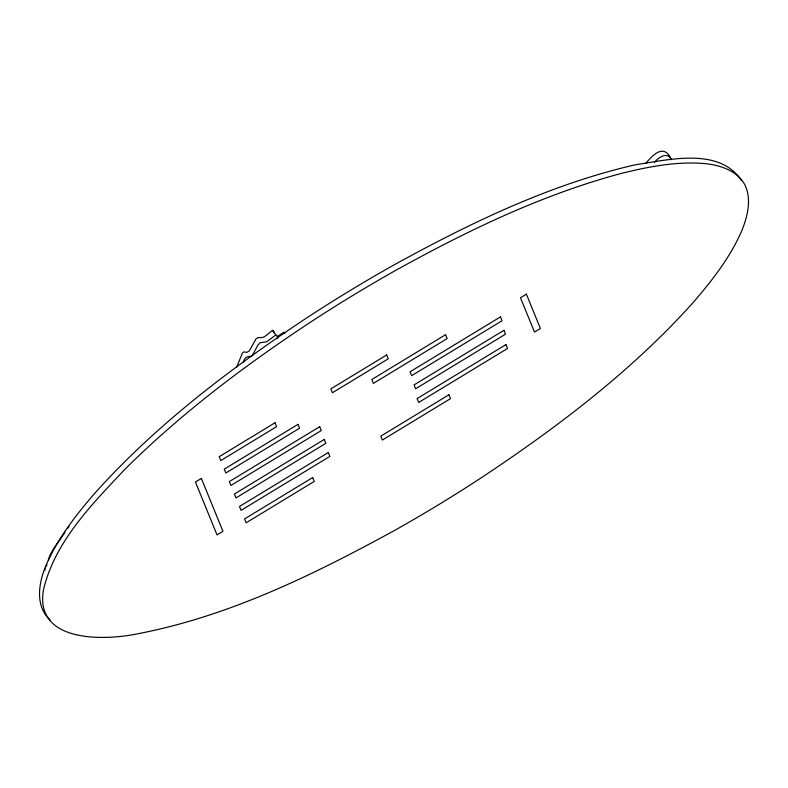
<?xml version="1.0" encoding="UTF-8"?>
<svg xmlns="http://www.w3.org/2000/svg" width="788" height="788" viewBox="0 0 788 788"><rect width="100%" height="100%" fill="white"/><g stroke="black" fill="none" stroke-linecap="round" stroke-linejoin="round"><path stroke-width="1.18" d="M44.808 570.473L45.162 568.315M236.627 367.267L242.31 353.241L243.906 351.862L246.831 352.394L249.343 350.778L256.159 338.663L258.218 337.579L262.443 337.51L264.601 336.653L272.51 330.379L273.584 330.999L274.155 332.753M243.443 362.293C244.113 356.905 247.718 356.442 251.618 356.294M45.468 567.301L45.881 566.375M64.99 532.058C59.543 541.267 51.21 549.669 48.295 560.032L48.551 560.357M67.867 528.098L69.029 526.542M645.914 163.234C653.843 153.699 664.402 143.544 671.534 159.728M252.14 355.861L257.696 345.469L260.139 342.701L266.807 341.756L275.83 334.92L276.903 335.54L277.711 338.328M654.611 162.229C658.266 157.748 666.756 151.454 670.864 158.861M46.423 565.567L47.132 564.907M277.209 336.771L283.641 332.349L285.108 333.048M50.107 619.851C34.711 605.972 38.71 582.657 45.931 565.636C57.554 538.5 75.993 515.007 95.151 492.825C156.398 424.693 229.978 368.873 306.03 318.362A901.127 530.57 -36.2 0 1 393.852 265.014C470.15 223.014 549.748 184.49 635.039 164.84C667.997 159.925 719.562 146.696 741.557 180.688M272.51 330.379L275.83 334.92M43.517 589.562C34.042 642.663 103.573 640.851 137.348 633.847C228.618 616.413 313.2 574.925 394.148 530.679A901.127 530.57 -36.2 0 0 481.97 477.321C558.022 426.81 631.602 371 692.849 302.868C712.007 280.686 730.446 257.193 742.069 230.057C747.339 216.651 751.289 201.314 746.009 187.278C739.38 171.479 721.434 165.401 705.674 163.677C677.404 161.038 649.154 166.593 621.801 173.291C542.774 194.38 468.505 230.086 397.182 269.555A901.127 530.57 -36.2 0 0 309.359 322.903C243.719 366.243 180.58 413.976 124.691 469.481C91.822 504.487 55.061 541.366 43.517 589.562M275.012 422.792L219.182 456.705L220.768 460.576L276.598 426.663L275.012 422.792M386.672 354.955L330.842 388.878L332.428 392.749L388.257 358.826L386.672 354.955M201.364 478.424L195.454 482.01L217.035 534.894L222.945 531.309L201.364 478.424M298.041 424.328L224.265 469.146L225.841 473.017L299.617 428.199L298.041 424.328M445.584 334.693L371.808 379.511L373.394 383.382L447.16 338.564L445.584 334.693M526.394 294.17L520.484 297.756L534.491 332.093L540.401 328.507L526.394 294.17M319.711 426.692L229.338 481.586L230.923 485.457L321.287 430.563L319.711 426.692M500.449 316.894L410.075 371.788L411.661 375.659L502.025 320.765L500.449 316.894M324.242 439.477L234.42 494.027L235.996 497.908L325.818 443.339L324.242 439.468M503.887 330.33L414.064 384.908L415.64 388.77L505.463 334.201L503.887 330.33M328.3 452.529L239.493 506.477L241.079 510.348L329.876 456.4L328.3 452.529M505.906 344.622L417.108 398.58L418.684 402.451L507.492 348.503L505.906 344.622M312.678 477.538L244.576 518.918L246.151 522.789L314.264 481.409L312.678 477.538M448.904 394.788L380.791 436.158L382.377 440.029L450.48 398.659L448.904 394.788"/></g></svg>
